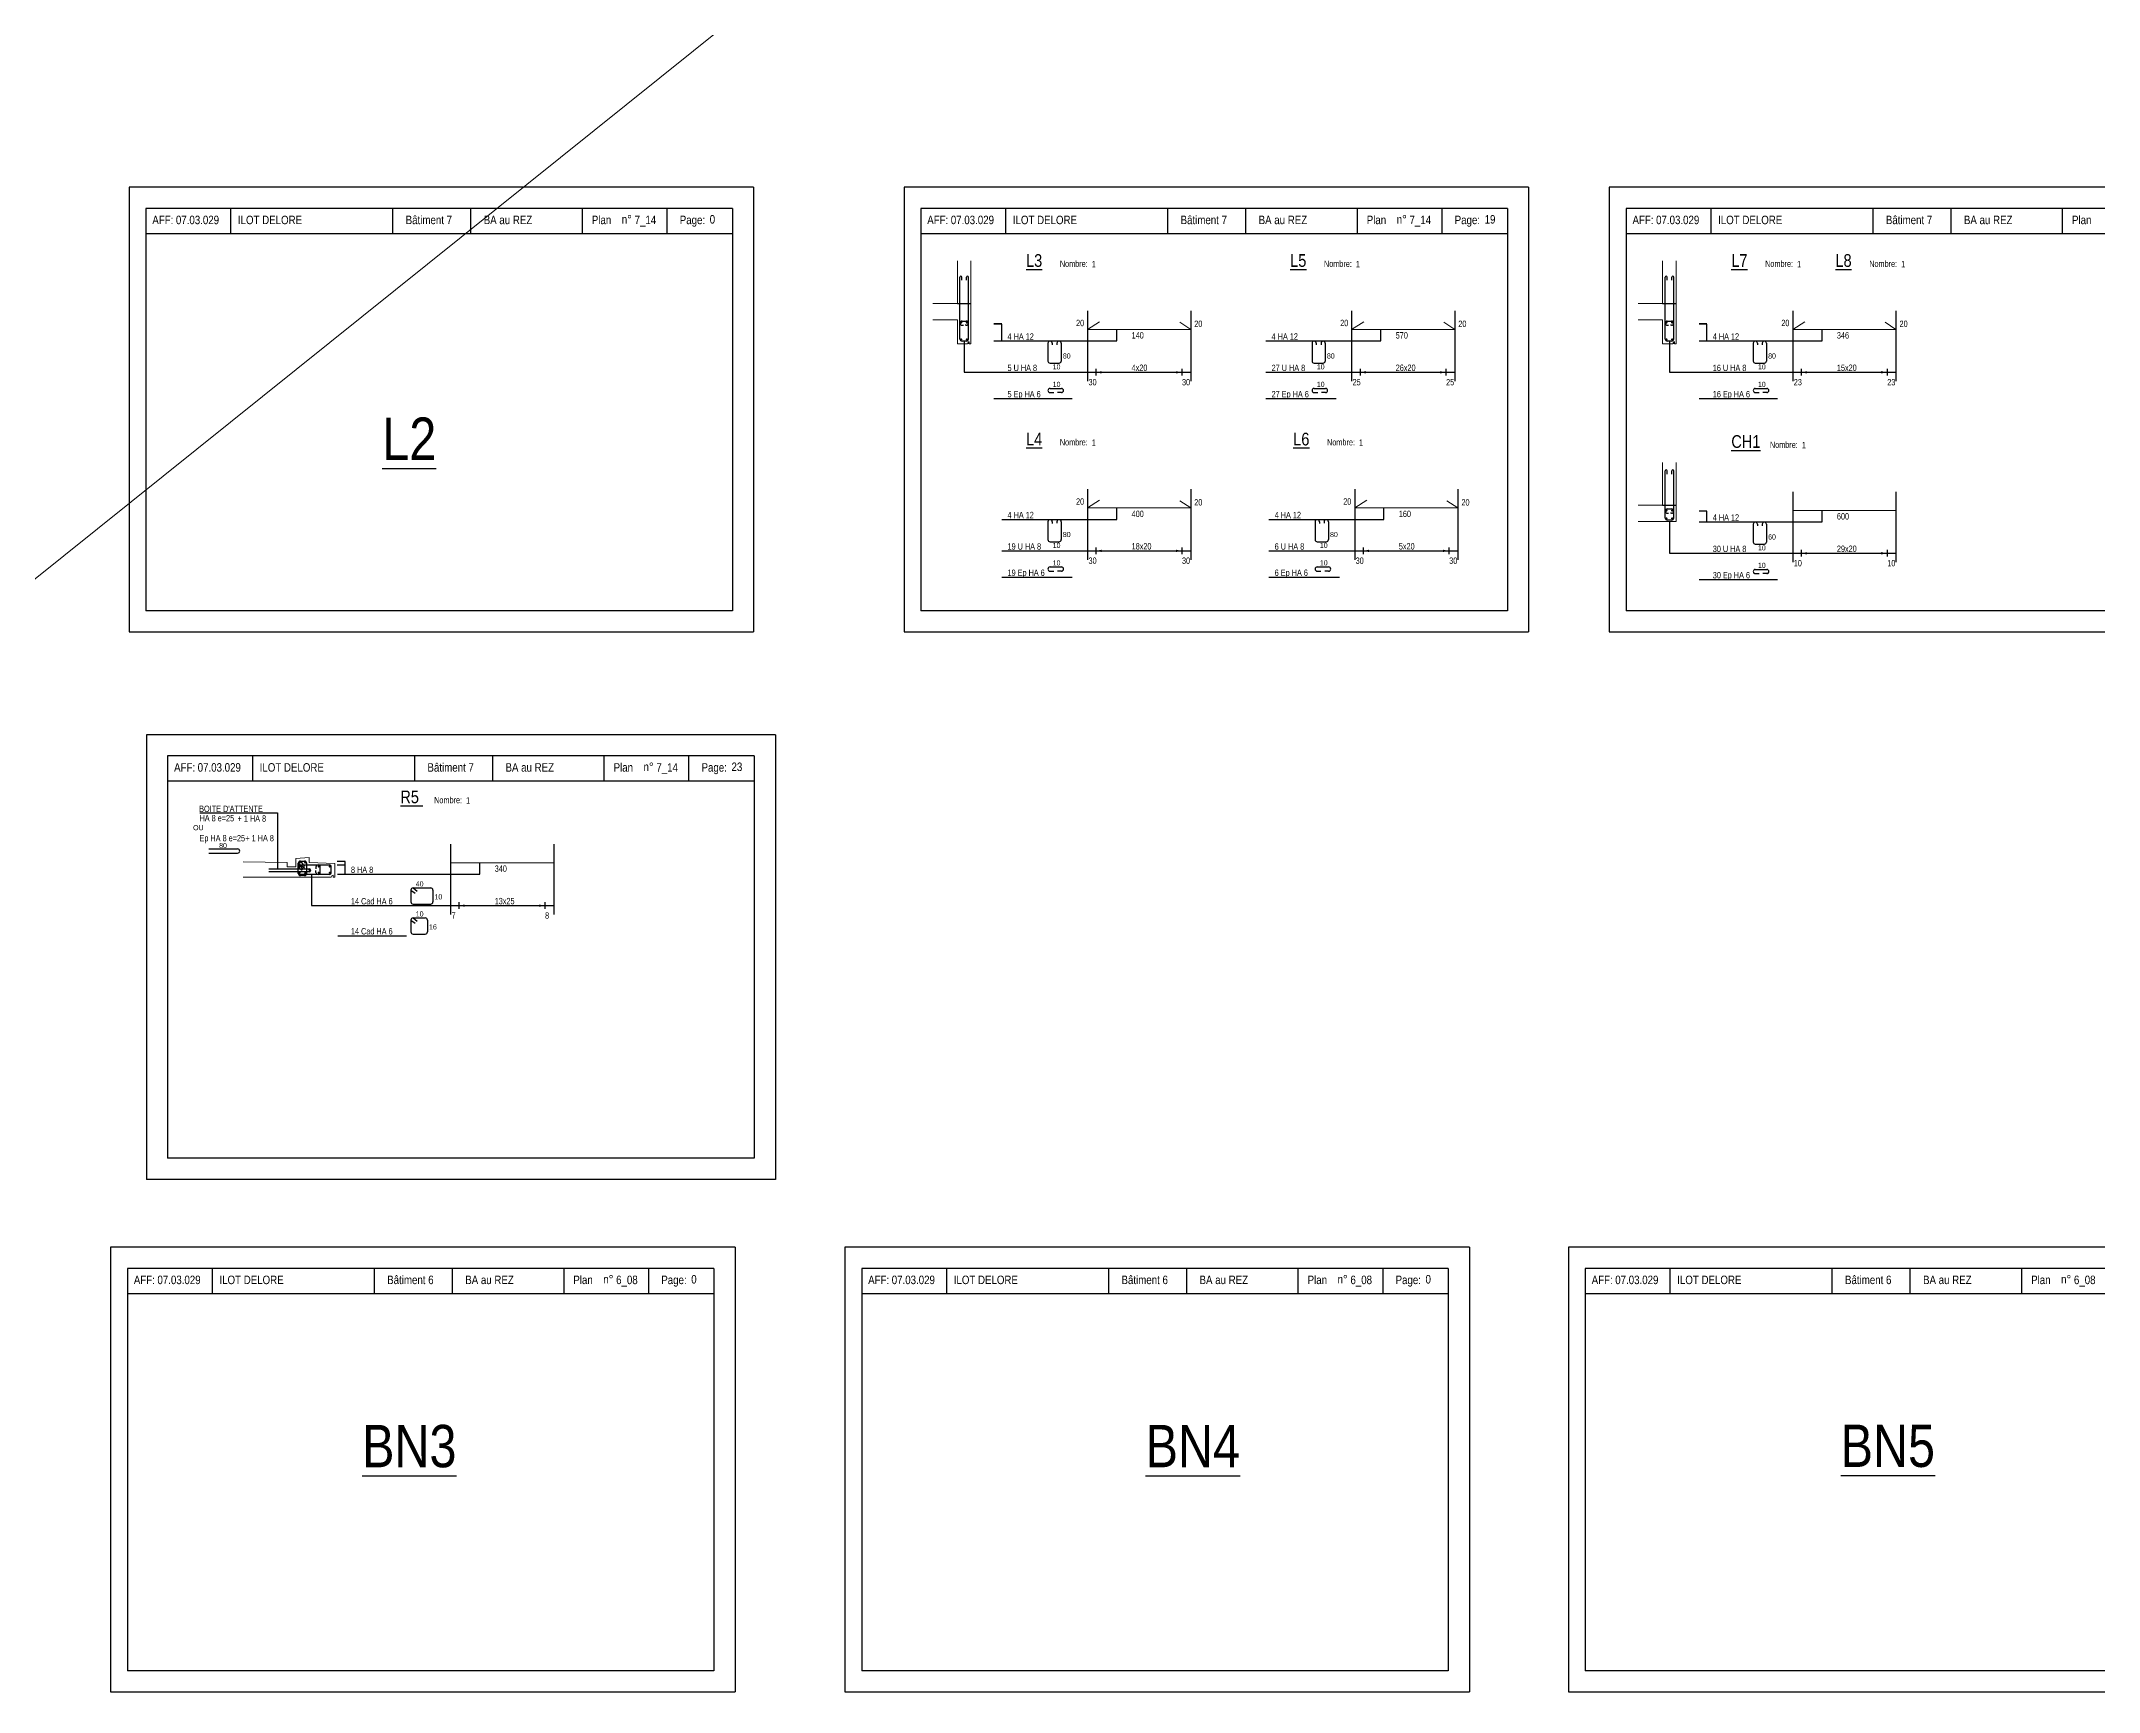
# Model space of a CAD drawing. Header units: metres. Extents: x -9927 to 45032, y -190416 to 12166.
# Drawn here: x 3702 to 8561, y -80296 to -76398 of the extents above; entities that cross this region are included whole.
import ezdxf
from ezdxf.enums import TextEntityAlignment as Align

# ---------------------------------------------------------------- set-up
doc = ezdxf.new("R2010")
doc.units = ezdxf.units.M
doc.layers.add('01_Cad_1', color=5, linetype='Continuous', lineweight=0)
for name, color, linetype in [('01_cote_gen', 4, 'Continuous'), ('01_fenetres', 171, 'Continuous'), ('01_linteaux', 3, 'Continuous'), ('01_murs_coup', 5, 'Continuous'), ('01_sem', 42, 'Continuous'), ('01_texte', 230, 'Continuous')]:
    doc.layers.add(name, color=color, linetype=linetype)
doc.styles.add('STYLE2', font='ARIALN.TTF')

msp = doc.modelspace()

# ---------------------------------------------------------------- linework, layer by layer
at = {"layer": '01_Cad_1', "ltscale": 5}
for p, q in [((5865.53, -76916.51), (5865.53, -77017.01)), ((5897.53, -76916.51), (5897.53, -77112.08)), ((7530.69, -76916.51), (7530.69, -77017.01)), ((7562.69, -76916.51), (7562.69, -77112.08)), ((5865.53, -77017.01), (5807.49, -77017.01)), ((7530.69, -77017.01), (7472.64, -77017.01)), ((5807.49, -77056.08), (5865.53, -77056.08)), ((5865.53, -77056.08), (5865.53, -77112.08)), ((7472.64, -77056.08), (7530.69, -77056.08)), ((7530.69, -77056.08), (7530.69, -77112.08)), ((5865.53, -77112.08), (5889.53, -77112.08)), ((5893.53, -77108.08), (5893.53, -77112.08)), ((5893.53, -77112.08), (5897.53, -77112.08)), ((7530.69, -77112.08), (7554.69, -77112.08)), ((7558.69, -77108.08), (7558.69, -77112.08)), ((7558.69, -77112.08), (7562.69, -77112.08)), ((7530.69, -77392.6), (7530.69, -77493.11)), ((7562.69, -77392.6), (7562.69, -77532.17)), ((7530.69, -77493.11), (7472.64, -77493.11)), ((7472.64, -77532.17), (7562.69, -77532.17)), ((4283.41, -78337.47), (4179.12, -78335.84)), ((4283.41, -78337.47), (4283.41, -78347.47)), ((4303.41, -78347.47), (4283.41, -78347.47)), ((4335.41, -78325.47), (4303.41, -78327.47)), ((4303.41, -78327.47), (4303.41, -78347.47)), ((4335.41, -78325.47), (4335.41, -78337.47)), ((4395.41, -78339.47), (4335.41, -78337.47)), ((4395.41, -78339.47), (4395.41, -78371.47)), ((4387.41, -78371.47), (4179.12, -78371.47)), ((4391.41, -78367.47), (4391.41, -78371.47)), ((4395.41, -78371.47), (4391.41, -78371.47))]:
    msp.add_line(p, q, dxfattribs=at)
for centre in [(5893.53, -77112.08), (7558.69, -77112.08), (4391.41, -78371.47)]:
    msp.add_arc(centre, 4, 90, 180, dxfattribs=at)
at = {"layer": '01_cote_gen', "linetype": 'Continuous', "lineweight": 0}
msp.add_line((411.67, -80295.61), (10130.1, -72499.78), dxfattribs=at)
at = {"layer": '01_fenetres', "ltscale": 30}
for p, q in [((3949.51, -76792.72), (3949.51, -77742.72)), ((5334.51, -76792.72), (3949.51, -76792.72)), ((4149.51, -76792.72), (4149.51, -76852.72)), ((4532.01, -76792.72), (4532.01, -76852.72)), ((4716.27, -76792.72), (4716.27, -76852.72)), ((4980.38, -76852.72), (4980.38, -76792.72)), ((5180.38, -76852.72), (5180.38, -76792.72)), ((5334.51, -76792.72), (5334.51, -77742.72)), ((5779.1, -76792.72), (5779.1, -77742.72)), ((7164.1, -76792.72), (5779.1, -76792.72)), ((5979.1, -76792.72), (5979.1, -76852.72)), ((6361.6, -76792.72), (6361.6, -76852.72)), ((6545.86, -76792.72), (6545.86, -76852.72)), ((6809.97, -76852.72), (6809.97, -76792.72)), ((7009.97, -76852.72), (7009.97, -76792.72)), ((7164.1, -76792.72), (7164.1, -77742.72)), ((7444.26, -76792.72), (7444.26, -77742.72)), ((8829.26, -76792.72), (7444.26, -76792.72)), ((7644.26, -76792.72), (7644.26, -76852.72)), ((8026.76, -76792.72), (8026.76, -76852.72)), ((8211.02, -76792.72), (8211.02, -76852.72)), ((8475.12, -76852.72), (8475.12, -76792.72)), ((5334.51, -76852.72), (3949.51, -76852.72)), ((7164.1, -76852.72), (5779.1, -76852.72)), ((8829.26, -76852.72), (7444.26, -76852.72)), ((5334.51, -77742.72), (3949.51, -77742.72)), ((7164.1, -77742.72), (5779.1, -77742.72)), ((8829.26, -77742.72), (7444.26, -77742.72)), ((4000.93, -78085.52), (4000.93, -79035.52)), ((4000.93, -78085.52), (4000.93, -79035.52)), ((4000.93, -78085.52), (4000.93, -79035.52)), ((5385.93, -78085.52), (4000.93, -78085.52)), ((4200.93, -78085.52), (4200.93, -78145.52)), ((4583.43, -78085.52), (4583.43, -78145.52)), ((4767.69, -78085.52), (4767.69, -78145.52)), ((5031.79, -78145.52), (5031.79, -78085.52)), ((5231.79, -78145.52), (5231.79, -78085.52)), ((5385.93, -78085.52), (5385.93, -79035.52)), ((5385.93, -78145.52), (4000.93, -78145.52)), ((5385.93, -79035.52), (4000.93, -79035.52)), ((3905.9, -79295.61), (3905.9, -80245.61)), ((5290.9, -79295.61), (3905.9, -79295.61)), ((4105.9, -79295.61), (4105.9, -79355.61)), ((4488.4, -79295.61), (4488.4, -79355.61)), ((4672.66, -79295.61), (4672.66, -79355.61)), ((4936.77, -79355.61), (4936.77, -79295.61)), ((5136.77, -79355.61), (5136.77, -79295.61)), ((5290.9, -79295.61), (5290.9, -80245.61)), ((5639.6, -79295.61), (5639.6, -80245.61)), ((7024.6, -79295.61), (5639.6, -79295.61)), ((5839.6, -79295.61), (5839.6, -79355.61)), ((6222.1, -79295.61), (6222.1, -79355.61)), ((6406.36, -79295.61), (6406.36, -79355.61)), ((6670.46, -79355.61), (6670.46, -79295.61)), ((6870.46, -79355.61), (6870.46, -79295.61)), ((7024.6, -79295.61), (7024.6, -80245.61)), ((7347.79, -79295.61), (7347.79, -80245.61)), ((8732.79, -79295.61), (7347.79, -79295.61)), ((7547.79, -79295.61), (7547.79, -79355.61)), ((7930.29, -79295.61), (7930.29, -79355.61)), ((8114.56, -79295.61), (8114.56, -79355.61)), ((8378.66, -79355.61), (8378.66, -79295.61)), ((5290.9, -79355.61), (3905.9, -79355.61)), ((7024.6, -79355.61), (5639.6, -79355.61)), ((8732.79, -79355.61), (7347.79, -79355.61)), ((5290.9, -80245.61), (3905.9, -80245.61)), ((7024.6, -80245.61), (5639.6, -80245.61)), ((8732.79, -80245.61), (7347.79, -80245.61))]:
    msp.add_line(p, q, dxfattribs=at)
at = {"layer": '01_linteaux', "linetype": 'Continuous'}
for p, q in [((5871.53, -77101.08), (5871.53, -76954.73)), ((5875.83, -76962.29), (5875.83, -76954.73)), ((5887.24, -76962.29), (5887.24, -76954.73)), ((5891.53, -77101.08), (5891.53, -76954.73)), ((7536.69, -77101.08), (7536.69, -76954.73)), ((7540.98, -76962.29), (7540.98, -76954.73)), ((7552.4, -76962.29), (7552.4, -76954.73)), ((7556.69, -77101.08), (7556.69, -76954.73)), ((5865.53, -77017.01), (5897.53, -77017.01)), ((7530.69, -77017.01), (7562.69, -77017.01)), ((5876.53, -77058.64), (5886.53, -77058.64)), ((5876.53, -77068.64), (5879.59, -77068.64)), ((5886.53, -77068.64), (5883.82, -77068.64)), ((7541.69, -77058.64), (7551.69, -77058.64)), ((7541.69, -77068.64), (7544.74, -77068.64)), ((7551.69, -77068.64), (7548.97, -77068.64)), ((5886.53, -77106.08), (5876.53, -77106.08)), ((6079.34, -77111.07), (6079.34, -77153.06)), ((6089.34, -77111.07), (6089.34, -77115.14)), ((6100.62, -77111.07), (6100.62, -77114.57)), ((6110.62, -77111.07), (6110.62, -77153.06)), ((6702.87, -77111.07), (6702.87, -77153.06)), ((6712.87, -77111.07), (6712.87, -77115.14)), ((6724.15, -77111.07), (6724.15, -77114.57)), ((6734.15, -77111.07), (6734.15, -77153.06)), ((7551.69, -77106.08), (7541.69, -77106.08)), ((7744.49, -77111.07), (7744.49, -77153.06)), ((7754.49, -77111.07), (7754.49, -77115.14)), ((7765.77, -77111.07), (7765.77, -77114.57)), ((7775.77, -77111.07), (7775.77, -77153.06)), ((6084.34, -77158.06), (6105.62, -77158.06)), ((6707.87, -77158.06), (6729.15, -77158.06)), ((7749.49, -77158.06), (7770.77, -77158.06)), ((6084.34, -77217.65), (6111.23, -77217.65)), ((6084.34, -77227.65), (6093.07, -77227.65)), ((6111.23, -77227.65), (6102.07, -77227.65)), ((6707.87, -77217.65), (6734.76, -77217.65)), ((6707.87, -77227.65), (6716.61, -77227.65)), ((6734.76, -77227.65), (6725.61, -77227.65)), ((7749.49, -77217.65), (7776.38, -77217.65)), ((7749.49, -77227.65), (7758.23, -77227.65)), ((7776.38, -77227.65), (7767.23, -77227.65)), ((7536.69, -77523.74), (7536.69, -77412.32)), ((7540.98, -77419.89), (7540.98, -77412.32)), ((7552.4, -77419.89), (7552.4, -77412.32)), ((7556.69, -77523.74), (7556.69, -77412.32)), ((6079.34, -77532.69), (6079.34, -77574.68)), ((6089.34, -77532.69), (6089.34, -77536.76)), ((6100.62, -77532.69), (6100.62, -77536.19)), ((6110.62, -77532.69), (6110.62, -77574.68)), ((6710.14, -77532.69), (6710.14, -77574.68)), ((6720.14, -77532.69), (6720.14, -77536.76)), ((6731.42, -77532.69), (6731.42, -77536.19)), ((6741.42, -77532.69), (6741.42, -77574.68)), ((7530.69, -77493.11), (7562.69, -77493.11)), ((7541.69, -77502.46), (7551.69, -77502.46)), ((7541.69, -77512.46), (7544.74, -77512.46)), ((7551.69, -77528.74), (7541.69, -77528.74)), ((7551.69, -77512.46), (7548.97, -77512.46)), ((6084.34, -77579.68), (6105.62, -77579.68)), ((6715.14, -77579.68), (6736.42, -77579.68)), ((7744.49, -77538.48), (7744.49, -77580.47)), ((7749.49, -77585.47), (7770.77, -77585.47)), ((7754.49, -77538.48), (7754.49, -77542.55)), ((7765.77, -77538.48), (7765.77, -77541.98)), ((7775.77, -77538.48), (7775.77, -77580.47)), ((6084.34, -77639.27), (6111.23, -77639.27)), ((6084.34, -77649.27), (6093.07, -77649.27)), ((6111.23, -77649.27), (6102.07, -77649.27)), ((6715.14, -77639.27), (6742.03, -77639.27)), ((6715.14, -77649.27), (6723.87, -77649.27)), ((6742.03, -77649.27), (6732.88, -77649.27)), ((7749.49, -77645.06), (7776.38, -77645.06)), ((7749.49, -77655.06), (7758.23, -77655.06)), ((7776.38, -77655.06), (7767.23, -77655.06)), ((4098.46, -78305.12), (4166.04, -78305.12)), ((4098.46, -78315.12), (4166.04, -78315.12)), ((4309.41, -78362.95), (4309.41, -78338.89)), ((4309.41, -78338.89), (4318.7, -78351.41)), ((4309.41, -78360.47), (4309.41, -78347.91)), ((4309.41, -78347.91), (4318.7, -78355)), ((4314.41, -78333.89), (4324.41, -78333.89)), ((4314.41, -78333.89), (4323.7, -78346.41)), ((4314.41, -78342.91), (4382.36, -78342.91)), ((4314.41, -78342.91), (4323.7, -78350)), ((4329.41, -78362.95), (4329.41, -78338.89)), ((4351.16, -78347.91), (4351.16, -78351.84)), ((4351.16, -78360.47), (4351.16, -78356.37)), ((4361.16, -78360.47), (4361.16, -78347.91)), ((4387.36, -78360.47), (4387.36, -78347.91)), ((4382.36, -78365.47), (4314.41, -78365.47)), ((4324.41, -78367.95), (4314.41, -78367.95)), ((4575.52, -78402.23), (4575.52, -78430.26)), ((4575.52, -78402.23), (4585.47, -78409.57)), ((4580.52, -78397.23), (4622.07, -78397.23)), ((4580.52, -78397.23), (4590.47, -78404.57)), ((4627.07, -78402.23), (4627.07, -78430.26)), ((4580.52, -78435.26), (4622.07, -78435.26)), ((4575.52, -78473.17), (4575.52, -78501.2)), ((4575.52, -78473.17), (4585.47, -78480.51)), ((4580.52, -78468.17), (4609.21, -78468.17)), ((4580.52, -78468.17), (4590.47, -78475.51)), ((4580.52, -78506.2), (4609.21, -78506.2)), ((4614.21, -78473.17), (4614.21, -78501.2))]:
    msp.add_line(p, q, dxfattribs=at)
at = {"layer": '01_linteaux', "ltscale": 0.5}
for p, q in [((4239.66, -78352.38), (4335.59, -78352.38)), ((4335.59, -78358.99), (4239.66, -78358.99)), ((4338.59, -78355.38), (4338.59, -78355.99))]:
    msp.add_line(p, q, dxfattribs=at)
at = {"layer": '01_linteaux', "linetype": 'Continuous', "const_width": 2.5, "flags": 128}
for points in [[(5873.39, -77062.3, 1), (5875.89, -77062.3, 1)], [(5873.39, -77102.03, 1), (5875.89, -77102.03, 1)], [(5886.56, -77062.3, 1), (5889.06, -77062.3, 1)], [(5886.56, -77102.03, 1), (5889.06, -77102.03, 1)], [(7538.55, -77062.3, 1), (7541.05, -77062.3, 1)], [(7538.55, -77102.03, 1), (7541.05, -77102.03, 1)], [(7551.72, -77062.3, 1), (7554.22, -77062.3, 1)], [(7551.72, -77102.03, 1), (7554.22, -77102.03, 1)], [(7538.55, -77506.13, 1), (7541.05, -77506.13, 1)], [(7538.55, -77524.69, 1), (7541.05, -77524.69, 1)], [(7551.72, -77506.13, 1), (7554.22, -77506.13, 1)], [(7551.72, -77524.69, 1), (7554.22, -77524.69, 1)], [(4311.27, -78337.56, 1), (4313.77, -78337.56, 1)], [(4311.27, -78346.58, 1), (4313.77, -78346.58, 1)], [(4311.27, -78361.43, 1), (4313.77, -78361.43, 1)], [(4324.44, -78337.56, 1), (4326.94, -78337.56, 1)], [(4324.44, -78362.38, 1), (4326.94, -78362.38, 1)], [(4356.18, -78346.58, 1), (4358.68, -78346.58, 1)], [(4356.18, -78361.43, 1), (4358.68, -78361.43, 1)], [(4382.39, -78346.58, 1), (4384.89, -78346.58, 1)], [(4382.39, -78361.43, 1), (4384.89, -78361.43, 1)]]:
    msp.add_lwpolyline(points, format="xyb", close=True, dxfattribs=at)
at = {"layer": '01_linteaux', "ltscale": 0.5, "const_width": 2, "flags": 128}
msp.add_lwpolyline([(4334.29, -78355.11, 1), (4336.29, -78355.11, 1)], format="xyb", close=True, dxfattribs=at)
at = {"layer": '01_linteaux', "linetype": 'Continuous'}
for centre, radius, start, end in [((5873.68, -76954.73), 2.15, 0, 180), ((5889.39, -76954.73), 2.15, 0, 180), ((7538.83, -76954.73), 2.15, 0, 180), ((7554.54, -76954.73), 2.15, 0, 180), ((5876.53, -77063.64), 5, 90, 180), ((5876.53, -77063.64), 5, 180, 270), ((5886.53, -77063.64), 5, 0, 90), ((5886.53, -77063.64), 5, 270, 0), ((7541.69, -77063.64), 5, 90, 180), ((7541.69, -77063.64), 5, 180, 270), ((7551.69, -77063.64), 5, 0, 90), ((7551.69, -77063.64), 5, 270, 0), ((5876.53, -77101.08), 5, 180, 270), ((5886.53, -77101.08), 5, 270, 0), ((6084.34, -77111.07), 5, 90, 180), ((6084.34, -77111.07), 5, 0, 90), ((6105.62, -77111.07), 5, 90, 180), ((6105.62, -77111.07), 5, 0, 90), ((6707.87, -77111.07), 5, 90, 180), ((6707.87, -77111.07), 5, 0, 90), ((6729.15, -77111.07), 5, 90, 180), ((6729.15, -77111.07), 5, 0, 90), ((7541.69, -77101.08), 5, 180, 270), ((7551.69, -77101.08), 5, 270, 0), ((7749.49, -77111.07), 5, 90, 180), ((7749.49, -77111.07), 5, 0, 90), ((7770.77, -77111.07), 5, 90, 180), ((7770.77, -77111.07), 5, 0, 90), ((6084.34, -77153.06), 5, 180, 270), ((6105.62, -77153.06), 5, 270, 0), ((6707.87, -77153.06), 5, 180, 270), ((6729.15, -77153.06), 5, 270, 0), ((7749.49, -77153.06), 5, 180, 270), ((7770.77, -77153.06), 5, 270, 0), ((6084.34, -77222.65), 5, 90, 180), ((6084.34, -77222.65), 5, 180, 270), ((6111.23, -77222.65), 5, 0, 90), ((6111.23, -77222.65), 5, 270, 0), ((6707.87, -77222.65), 5, 90, 180), ((6707.87, -77222.65), 5, 180, 270), ((6734.76, -77222.65), 5, 0, 90), ((6734.76, -77222.65), 5, 270, 0), ((7749.49, -77222.65), 5, 90, 180), ((7749.49, -77222.65), 5, 180, 270), ((7776.38, -77222.65), 5, 0, 90), ((7776.38, -77222.65), 5, 270, 0), ((7538.83, -77412.32), 2.15, 0, 180), ((7554.54, -77412.32), 2.15, 0, 180), ((6084.34, -77532.69), 5, 90, 180), ((6084.34, -77532.69), 5, 0, 90), ((6105.62, -77532.69), 5, 90, 180), ((6105.62, -77532.69), 5, 0, 90), ((6715.14, -77532.69), 5, 90, 180), ((6715.14, -77532.69), 5, 0, 90), ((6736.42, -77532.69), 5, 90, 180), ((6736.42, -77532.69), 5, 0, 90), ((7541.69, -77507.46), 5, 90, 180), ((7541.69, -77507.46), 5, 180, 270), ((7541.69, -77523.74), 5, 180, 270), ((7551.69, -77507.46), 5, 0, 90), ((7551.69, -77507.46), 5, 270, 0), ((7551.69, -77523.74), 5, 270, 0), ((7749.49, -77538.48), 5, 90, 180), ((7749.49, -77538.48), 5, 0, 90), ((7770.77, -77538.48), 5, 90, 180), ((7770.77, -77538.48), 5, 0, 90), ((6084.34, -77574.68), 5, 180, 270), ((6105.62, -77574.68), 5, 270, 0), ((6715.14, -77574.68), 5, 180, 270), ((6736.42, -77574.68), 5, 270, 0), ((7749.49, -77580.47), 5, 180, 270), ((7770.77, -77580.47), 5, 270, 0), ((6084.34, -77644.27), 5, 90, 180), ((6084.34, -77644.27), 5, 180, 270), ((6111.23, -77644.27), 5, 0, 90), ((6111.23, -77644.27), 5, 270, 0), ((6715.14, -77644.27), 5, 90, 180), ((6715.14, -77644.27), 5, 180, 270), ((6742.03, -77644.27), 5, 0, 90), ((6742.03, -77644.27), 5, 270, 0), ((7749.49, -77650.06), 5, 90, 180), ((7749.49, -77650.06), 5, 180, 270), ((7776.38, -77650.06), 5, 0, 90), ((7776.38, -77650.06), 5, 270, 0), ((4166.04, -78310.12), 5, 0, 90), ((4166.04, -78310.12), 5, 270, 0), ((4314.41, -78338.89), 5, 90, 180), ((4314.41, -78347.91), 5, 90, 180), ((4314.41, -78360.47), 5, 180, 270), ((4314.41, -78362.95), 5, 180, 270), ((4324.41, -78338.89), 5, 0, 90), ((4324.41, -78362.95), 5, 270, 0), ((4356.16, -78347.91), 5, 90, 180), ((4356.16, -78360.47), 5, 180, 270), ((4356.16, -78347.91), 5, 0, 90), ((4356.16, -78360.47), 5, 270, 0), ((4382.36, -78347.91), 5, 0, 90), ((4382.36, -78360.47), 5, 270, 0), ((4580.52, -78402.23), 5, 90, 180), ((4622.07, -78402.23), 5, 0, 90), ((4580.52, -78430.26), 5, 180, 270), ((4622.07, -78430.26), 5, 270, 0), ((4580.52, -78473.17), 5, 90, 180), ((4580.52, -78501.2), 5, 180, 270), ((4609.21, -78473.17), 5, 0, 90), ((4609.21, -78501.2), 5, 270, 0)]:
    msp.add_arc(centre, radius, start, end, dxfattribs=at)
at = {"layer": '01_linteaux', "ltscale": 0.5}
for centre, start, end in [((4335.59, -78355.38), 0, 90), ((4335.59, -78355.99), 270, 0)]:
    msp.add_arc(centre, 3, start, end, dxfattribs=at)
at = {"layer": '01_murs_coup', "ltscale": 3}
for p, q in [((5893.53, -77112.08), (5893.53, -77108.08)), ((7558.69, -77112.08), (7558.69, -77108.08))]:
    msp.add_line(p, q, dxfattribs=at)
for centre in [(5893.53, -77112.08), (7558.69, -77112.08)]:
    msp.add_arc(centre, 4, 90, 180, dxfattribs=at)
at = {"layer": '01_sem', "color": 2, "lineweight": 0, "ltscale": 7}
for p, q in [((6172.87, -77078.43), (6201.38, -77060.32)), ((6172.87, -77078.43), (6416.35, -77078.43)), ((6416.35, -77078.43), (6390.67, -77061.27)), ((6796.4, -77078.43), (6824.92, -77060.32)), ((6796.4, -77078.43), (7039.88, -77078.43)), ((7039.88, -77078.43), (7014.2, -77061.27)), ((7838.03, -77078.43), (7866.54, -77060.32)), ((7838.03, -77078.43), (8081.5, -77078.43)), ((8081.5, -77078.43), (8055.82, -77061.27)), ((6172.87, -77500.05), (6201.38, -77481.94)), ((6416.35, -77500.05), (6390.67, -77482.89)), ((6803.67, -77500.05), (6832.18, -77481.94)), ((7047.15, -77500.05), (7021.47, -77482.89)), ((6172.87, -77500.05), (6416.35, -77500.05)), ((6803.67, -77500.05), (7047.15, -77500.05)), ((7838.03, -77505.84), (8081.5, -77505.84)), ((4669.06, -78337.83), (4912.54, -78337.83))]:
    msp.add_line(p, q, dxfattribs=at)
at = {"layer": '01_texte', "ltscale": 30}
for p, q in [((3909.92, -76742.72), (3909.92, -77792.72)), ((5384.51, -76742.72), (3909.92, -76742.72)), ((5384.51, -76742.72), (5384.51, -77792.72)), ((5739.51, -76742.72), (5739.51, -77792.72)), ((7214.1, -76742.72), (5739.51, -76742.72)), ((7214.1, -76742.72), (7214.1, -77792.72)), ((7404.66, -76742.72), (7404.66, -77792.72)), ((8879.26, -76742.72), (7404.66, -76742.72)), ((6172.87, -77034.19), (6172.87, -77200.87)), ((6416.35, -77034.19), (6416.35, -77200.87)), ((6796.4, -77034.19), (6796.4, -77200.87)), ((7039.88, -77034.19), (7039.88, -77200.87)), ((7838.03, -77034.19), (7838.03, -77200.87)), ((8081.5, -77034.19), (8081.5, -77200.87)), ((5970.12, -77065.61), (5951.47, -77065.61)), ((5970.12, -77065.71), (5951.47, -77065.71)), ((5970.12, -77105.54), (5970.12, -77065.71)), ((6241.88, -77105.54), (6241.88, -77078.43)), ((6865.41, -77105.54), (6865.41, -77078.43)), ((7635.28, -77065.61), (7616.62, -77065.61)), ((7635.28, -77065.71), (7616.62, -77065.71)), ((7635.28, -77105.54), (7635.28, -77065.71)), ((7907.03, -77105.54), (7907.03, -77078.43)), ((5881.53, -77106.08), (5881.53, -77179.72)), ((5951.79, -77105.54), (6241.88, -77105.54)), ((6593.66, -77105.54), (6865.41, -77105.54)), ((7546.69, -77106.08), (7546.69, -77179.72)), ((7616.95, -77105.54), (7907.03, -77105.54)), ((5881.53, -77179.72), (6416.35, -77179.72)), ((6192.59, -77171.66), (6192.59, -77187.3)), ((6395.26, -77171.66), (6395.26, -77187.3)), ((6593.66, -77179.72), (7039.88, -77179.72)), ((6816.12, -77171.66), (6816.12, -77187.3)), ((7018.79, -77171.66), (7018.79, -77187.3)), ((7546.69, -77179.72), (8081.5, -77179.72)), ((7857.74, -77171.66), (7857.74, -77187.3)), ((8060.41, -77171.66), (8060.41, -77187.3)), ((5951.45, -77241.78), (6136.7, -77241.78)), ((6593.66, -77241.78), (6760.24, -77241.78)), ((7616.6, -77241.78), (7801.86, -77241.78)), ((6172.87, -77455.81), (6172.87, -77622.49)), ((6416.35, -77455.81), (6416.35, -77622.49)), ((6803.67, -77455.81), (6803.67, -77622.49)), ((7047.15, -77455.81), (7047.15, -77622.49)), ((7838.03, -77461.6), (7838.03, -77628.28)), ((8081.5, -77461.6), (8081.5, -77628.28)), ((5970.12, -77527.16), (6241.88, -77527.16)), ((6241.88, -77527.16), (6241.88, -77500.05)), ((6600.92, -77527.16), (6872.68, -77527.16)), ((6872.68, -77527.16), (6872.68, -77500.05)), ((7546.69, -77533.49), (7546.69, -77607.13)), ((7635.28, -77507.7), (7616.62, -77507.7)), ((7635.28, -77507.8), (7616.62, -77507.8)), ((7616.95, -77532.95), (7907.03, -77532.95)), ((7635.28, -77532.95), (7635.28, -77507.8)), ((7907.03, -77532.95), (7907.03, -77505.84)), ((5970.12, -77601.34), (6416.35, -77601.34)), ((6192.59, -77593.28), (6192.59, -77608.92)), ((6395.26, -77593.28), (6395.26, -77608.92)), ((6600.92, -77601.34), (7047.15, -77601.34)), ((6823.39, -77593.28), (6823.39, -77608.92)), ((7026.06, -77593.28), (7026.06, -77608.92)), ((7546.69, -77607.13), (8081.5, -77607.13)), ((7857.74, -77599.07), (7857.74, -77614.71)), ((8060.41, -77599.07), (8060.41, -77614.71)), ((5970.12, -77663.4), (6136.7, -77663.4)), ((6600.92, -77663.4), (6767.5, -77663.4)), ((7616.6, -77669.19), (7801.86, -77669.19)), ((3909.92, -77792.72), (5384.51, -77792.72)), ((5739.51, -77792.72), (7214.1, -77792.72)), ((7404.66, -77792.72), (8879.26, -77792.72)), ((3950.93, -78035.52), (3950.93, -79085.52)), ((5435.93, -78035.52), (3950.93, -78035.52)), ((5435.93, -78035.52), (5435.93, -79085.52)), ((4669.06, -78293.59), (4669.06, -78460.27)), ((4912.54, -78293.59), (4912.54, -78460.27)), ((4419.99, -78334.52), (4401.33, -78334.52)), ((4419.99, -78334.61), (4401.33, -78334.61)), ((4419.99, -78343.47), (4401.33, -78343.47)), ((4419.99, -78343.56), (4401.33, -78343.56)), ((4419.99, -78364.93), (4419.99, -78334.52)), ((4738.07, -78364.93), (4738.07, -78337.83)), ((4340.63, -78365.47), (4340.63, -78439.12)), ((4401.65, -78364.93), (4738.07, -78364.93)), ((4340.63, -78439.12), (4912.54, -78439.12)), ((4688.77, -78431.06), (4688.77, -78446.7)), ((4891.45, -78431.06), (4891.45, -78446.7)), ((4402.45, -78510.06), (4565.1, -78510.06)), ((5435.93, -79085.52), (3950.93, -79085.52)), ((3866.31, -79245.61), (3866.31, -80295.61)), ((5340.9, -79245.61), (3866.31, -79245.61)), ((5340.9, -79245.61), (5340.9, -80295.61)), ((5600, -79245.61), (5600, -80295.61)), ((7074.6, -79245.61), (5600, -79245.61)), ((7074.6, -79245.61), (7074.6, -80295.61)), ((7308.2, -79245.61), (7308.2, -80295.61)), ((8782.79, -79245.61), (7308.2, -79245.61)), ((3866.31, -80295.61), (5340.9, -80295.61)), ((5600, -80295.61), (7074.6, -80295.61)), ((7308.2, -80295.61), (8782.79, -80295.61))]:
    msp.add_line(p, q, dxfattribs=at)
at = {"layer": '01_texte'}
for p, q in [((4076.58, -78220.08), (4260.69, -78220.08)), ((4260.69, -78220.08), (4260.69, -78352.38))]:
    msp.add_line(p, q, dxfattribs=at)
at = {"layer": '01_texte', "ltscale": 30}
for points in [[(6192.59, -77179.72), (6206.41, -77176.97), (6206.41, -77179.72)], [(6192.59, -77179.72), (6206.41, -77182.48), (6206.41, -77179.72)], [(6395.26, -77179.72), (6381.44, -77176.97), (6381.44, -77179.72)], [(6395.26, -77179.72), (6381.44, -77182.48), (6381.44, -77179.72)], [(6816.12, -77179.72), (6829.94, -77176.97), (6829.94, -77179.72)], [(6816.12, -77179.72), (6829.94, -77182.48), (6829.94, -77179.72)], [(7018.79, -77179.72), (7004.97, -77176.97), (7004.97, -77179.72)], [(7018.79, -77179.72), (7004.97, -77182.48), (7004.97, -77179.72)], [(7857.74, -77179.72), (7871.56, -77176.97), (7871.56, -77179.72)], [(7857.74, -77179.72), (7871.56, -77182.48), (7871.56, -77179.72)], [(8060.41, -77179.72), (8046.59, -77176.97), (8046.59, -77179.72)], [(8060.41, -77179.72), (8046.59, -77182.48), (8046.59, -77179.72)], [(6192.59, -77601.34), (6206.41, -77598.59), (6206.41, -77601.34)], [(6192.59, -77601.34), (6206.41, -77604.1), (6206.41, -77601.34)], [(6395.26, -77601.34), (6381.44, -77598.59), (6381.44, -77601.34)], [(6395.26, -77601.34), (6381.44, -77604.1), (6381.44, -77601.34)], [(6823.39, -77601.34), (6837.21, -77598.59), (6837.21, -77601.34)], [(6823.39, -77601.34), (6837.21, -77604.1), (6837.21, -77601.34)], [(7026.06, -77601.34), (7012.24, -77598.59), (7012.24, -77601.34)], [(7026.06, -77601.34), (7012.24, -77604.1), (7012.24, -77601.34)], [(7857.74, -77607.13), (7871.56, -77604.38), (7871.56, -77607.13)], [(7857.74, -77607.13), (7871.56, -77609.89), (7871.56, -77607.13)], [(8060.41, -77607.13), (8046.59, -77604.38), (8046.59, -77607.13)], [(8060.41, -77607.13), (8046.59, -77609.89), (8046.59, -77607.13)], [(4688.77, -78439.12), (4702.59, -78436.37), (4702.59, -78439.12)], [(4688.77, -78439.12), (4702.59, -78441.88), (4702.59, -78439.12)], [(4891.45, -78439.12), (4877.62, -78436.37), (4877.62, -78439.12)], [(4891.45, -78439.12), (4877.62, -78441.88), (4877.62, -78439.12)]]:
    msp.add_solid(points, dxfattribs=at)

# ---------------------------------------------------------------- texts
at = {"layer": '01_texte', "style": 'STYLE2'}
for s, height, p in [('n%%D', 20, (5073.11, -76828.43)), ('0', 20, (5280.78, -76828.43)), ('n%%D', 20, (6902.7, -76828.43)), ('19', 20, (7110.37, -76828.43)), ('AFF:', 20, (3964.8, -76829.87)), ('07.03.029', 20, (4020.47, -76829.87)), ('ILOT DELORE', 20, (4166.85, -76829.87)), ('Bâtiment 7', 20, (4562.95, -76829.87)), ('BA au REZ', 20, (4747.22, -76829.87)), ('Plan', 20, (5002.42, -76829.87)), ('7_14', 20, (5103.45, -76829.87)), ('Page:', 20, (5210.09, -76829.87)), ('AFF:', 20, (5794.4, -76829.87)), ('07.03.029', 20, (5850.06, -76829.87)), ('ILOT DELORE', 20, (5996.45, -76829.87)), ('Bâtiment 7', 20, (6392.55, -76829.87)), ('BA au REZ', 20, (6576.81, -76829.87)), ('Plan', 20, (6832.02, -76829.87)), ('7_14', 20, (6933.04, -76829.87)), ('Page:', 20, (7039.68, -76829.87)), ('AFF:', 20, (7459.55, -76829.87)), ('07.03.029', 20, (7515.22, -76829.87)), ('ILOT DELORE', 20, (7661.6, -76829.87)), ('Bâtiment 7', 20, (8057.7, -76829.87)), ('BA au REZ', 20, (8241.96, -76829.87)), ('Plan', 20, (8497.17, -76829.87)), ('%%UL3', 30, (6027.65, -76930.68)), ('%%UL5', 30, (6651.19, -76930.68)), ('%%UL7', 30, (7692.81, -76930.68)), ('%%UL8', 30, (7938.62, -76930.68)), ('Nombre:', 15, (6107.46, -76930.68)), ('1', 15, (6182.88, -76931.69)), ('Nombre:', 15, (6731, -76930.68)), ('1', 15, (6806.41, -76931.69)), ('Nombre:', 15, (7772.62, -76930.68)), ('1', 15, (7848.04, -76931.69)), ('Nombre:', 15, (8018.43, -76930.68)), ('1', 15, (8093.85, -76931.69)), ('4 HA 12', 15, (5983.92, -77102.58)), ('20', 15, (6145.75, -77070.7)), ('140', 15, (6276.97, -77099.88)), ('20', 15, (6424.82, -77072.58)), ('4 HA 12', 15, (6607.45, -77102.58)), ('20', 15, (6769.29, -77070.7)), ('570', 15, (6900.5, -77099.88)), ('20', 15, (7048.35, -77072.58)), ('4 HA 12', 15, (7649.07, -77102.58)), ('20', 15, (7810.91, -77070.7)), ('346', 15, (7942.12, -77099.88)), ('20', 15, (8089.97, -77072.58)), ('80', 12, (6114.6, -77147.1)), ('80', 12, (6738.14, -77147.1)), ('80', 12, (7779.76, -77147.1)), ('5 U HA 8', 15, (5983.92, -77176.77)), ('10', 12, (6090.59, -77172.75)), ('30', 15, (6175.11, -77210.37)), ('4x20', 15, (6276.97, -77176.43)), ('30', 15, (6395.88, -77210.37)), ('27 U HA 8', 15, (6607.45, -77176.77)), ('10', 12, (6714.12, -77172.75)), ('25', 15, (6798.64, -77210.37)), ('26x20', 15, (6900.5, -77176.43)), ('25', 15, (7019.41, -77210.37)), ('16 U HA 8', 15, (7649.07, -77176.77)), ('10', 12, (7755.74, -77172.75)), ('23', 15, (7840.26, -77210.37)), ('15x20', 15, (7942.12, -77176.43)), ('23', 15, (8061.03, -77210.37)), ('5 Ep HA 6', 15, (5983.92, -77238.83)), ('10', 12, (6090.59, -77214.1)), ('27 Ep HA 6', 15, (6607.45, -77238.83)), ('10', 12, (6714.12, -77214.1)), ('16 Ep HA 6', 15, (7649.07, -77238.83)), ('10', 12, (7755.74, -77214.1)), ('%%UL4', 30, (6027.65, -77352.3)), ('Nombre:', 15, (6107.46, -77352.3)), ('1', 15, (6182.88, -77353.3)), ('%%UL6', 30, (6658.45, -77352.3)), ('Nombre:', 15, (6738.27, -77352.3)), ('1', 15, (6813.68, -77353.3)), ('%%UCH1', 30, (7692.81, -77358.09)), ('Nombre:', 15, (7783.94, -77358.09)), ('1', 15, (7859.35, -77359.09)), ('20', 15, (6145.75, -77492.32)), ('20', 15, (6424.82, -77494.2)), ('20', 15, (6776.55, -77492.32)), ('20', 15, (7055.62, -77494.2)), ('4 HA 12', 15, (5983.92, -77524.2)), ('400', 15, (6276.97, -77521.5)), ('4 HA 12', 15, (6614.72, -77524.2)), ('160', 15, (6907.77, -77521.5)), ('4 HA 12', 15, (7649.07, -77529.99)), ('600', 15, (7942.12, -77527.29)), ('19 U HA 8', 15, (5983.92, -77598.39)), ('10', 12, (6090.59, -77594.36)), ('80', 12, (6114.6, -77568.72)), ('18x20', 15, (6276.97, -77598.05)), ('6 U HA 8', 15, (6614.72, -77598.39)), ('10', 12, (6721.39, -77594.36)), ('80', 12, (6745.4, -77568.72)), ('5x20', 15, (6907.77, -77598.05)), ('60', 12, (7779.76, -77574.51)), ('10', 12, (6090.59, -77635.72)), ('30', 15, (6175.11, -77631.99)), ('30', 15, (6395.88, -77631.99)), ('10', 12, (6721.39, -77635.72)), ('30', 15, (6805.91, -77631.99)), ('30', 15, (7026.68, -77631.99)), ('30 U HA 8', 15, (7649.07, -77604.18)), ('10', 12, (7755.74, -77600.15)), ('10', 12, (7755.74, -77641.51)), ('10', 15, (7840.26, -77637.78)), ('29x20', 15, (7942.12, -77603.84)), ('10', 15, (8061.03, -77637.78)), ('19 Ep HA 6', 15, (5983.92, -77660.45)), ('6 Ep HA 6', 15, (6614.72, -77660.45)), ('30 Ep HA 6', 15, (7649.07, -77666.24)), ('AFF:', 20, (4016.22, -78122.67)), ('07.03.029', 20, (4071.89, -78122.67)), ('ILOT DELORE', 20, (4218.27, -78122.67)), ('Bâtiment 7', 20, (4614.37, -78122.67)), ('BA au REZ', 20, (4798.63, -78122.67)), ('Plan', 20, (5053.84, -78122.67)), ('n%%D', 20, (5124.52, -78121.23)), ('7_14', 20, (5154.87, -78122.67)), ('Page:', 20, (5261.51, -78122.67)), ('23', 20, (5332.19, -78121.23)), ('%%UR5 ', 30, (4550.37, -78197.24)), ("BOITE D'ATTENTE", 15, (4075.36, -78217.89)), ('Nombre:', 15, (4630.18, -78197.24)), ('1', 15, (4705.6, -78198.24)), ('OU', 12, (4061.09, -78260.98)), ('HA 8 e=25', 15, (4076.23, -78239.95)), ('+ 1 HA 8', 15, (4166.11, -78240.83)), ('Ep HA 8 e=25', 15, (4076.23, -78287.22)), ('80', 12, (4122.52, -78303.18)), ('+ 1 HA 8', 15, (4184.43, -78287.24)), ('8 HA 8', 15, (4433.78, -78361.98)), ('340', 15, (4773.15, -78359.28)), ('40', 12, (4586.78, -78393.68)), ('14 Cad HA 6', 15, (4433.78, -78436.17)), ('10', 12, (4586.78, -78464.62)), ('10', 12, (4631.05, -78424.31)), ('7', 15, (4671.3, -78469.77)), ('13x25', 15, (4773.15, -78435.82)), ('8', 15, (4892.06, -78469.77)), ('14 Cad HA 6', 15, (4433.78, -78507.11)), ('16', 12, (4618.19, -78495.25)), ('AFF:', 20, (3921.2, -79332.77)), ('07.03.029', 20, (3976.86, -79332.77)), ('ILOT DELORE', 20, (4123.25, -79332.77)), ('Bâtiment 6', 20, (4519.35, -79332.77)), ('BA au REZ', 20, (4703.61, -79332.77)), ('Plan', 20, (4958.81, -79332.77)), ('n%%D', 20, (5029.5, -79331.32)), ('6_08', 20, (5059.84, -79332.77)), ('Page:', 20, (5166.48, -79332.77)), ('0', 20, (5237.17, -79331.32)), ('AFF:', 20, (5654.89, -79332.77)), ('07.03.029', 20, (5710.56, -79332.77)), ('ILOT DELORE', 20, (5856.94, -79332.77)), ('Bâtiment 6', 20, (6253.04, -79332.77)), ('BA au REZ', 20, (6437.3, -79332.77)), ('Plan', 20, (6692.51, -79332.77)), ('n%%D', 20, (6763.19, -79331.32)), ('6_08', 20, (6793.54, -79332.77)), ('Page:', 20, (6900.18, -79332.77)), ('0', 20, (6970.86, -79331.32)), ('AFF:', 20, (7363.09, -79332.77)), ('07.03.029', 20, (7418.75, -79332.77)), ('ILOT DELORE', 20, (7565.14, -79332.77)), ('Bâtiment 6', 20, (7961.24, -79332.77)), ('BA au REZ', 20, (8145.5, -79332.77)), ('Plan', 20, (8400.71, -79332.77)), ('n%%D', 20, (8471.39, -79331.32)), ('6_08', 20, (8501.74, -79332.77))]:
    msp.add_text(s, height=height, dxfattribs=at).set_placement(p)
for s, p in [('%%UL2', (4571.46, -77335.74)), ('%%UBN3', (4571.46, -79715.21)), ('%%UBN4', (6421.43, -79715.21)), ('%%UBN5', (8062.36, -79715.21))]:
    msp.add_text(s, height=100, dxfattribs=at).set_placement(p, align=Align.MIDDLE)

doc.saveas('drawing.dxf')
